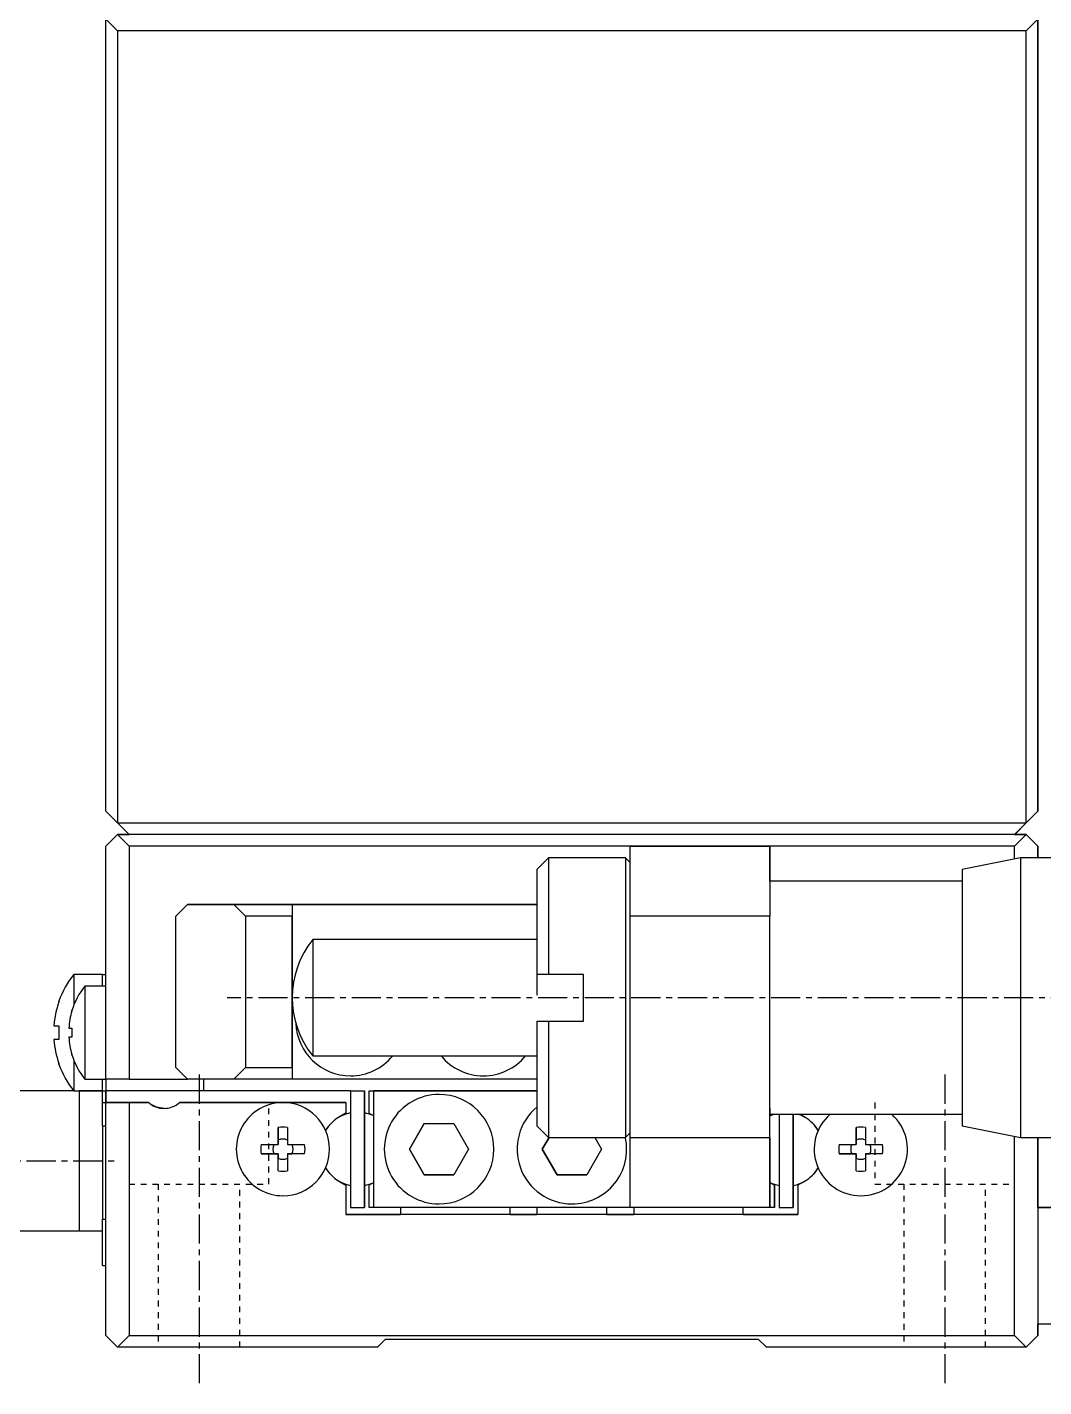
# Model space of a CAD drawing. Extents: x 93 to 329, y 82 to 330.
# Drawn here: x 134.4 to 178, y 82.5 to 140.8 of the extents above; entities that cross this region are included whole.
import ezdxf

# ---------------------------------------------------------------- set-up
doc = ezdxf.new("R2010")
doc.units = 0
doc.linetypes.add('CENTER', pattern=[2, 1.25, -0.25, 0.25, -0.25])
doc.linetypes.add('DOT', pattern=[0.5, 0.25, -0.25])
doc.layers.get('0').update_dxf_attribs({"linetype": 'CONTINUOUS'})
doc.layers.add('CENTER', color=1, linetype='CENTER')

msp = doc.modelspace()

# ---------------------------------------------------------------- linework, layer by layer
at = {"color": 7, "linetype": 'CONTINUOUS'}
for p, q in [((177.744, 111.156), (177.744, 147.356)), ((137.744, 107.156), (137.744, 141.156)), ((137.744, 141.156), (138.244, 140.656)), ((138.244, 140.656), (138.244, 106.656)), ((177.244, 140.656), (138.244, 140.656)), ((177.244, 140.656), (177.744, 141.156)), ((177.244, 106.656), (177.244, 140.656)), ((177.744, 141.156), (177.744, 107.156)), ((177.744, 111.156), (177.745, 111.156)), ((177.745, 111.156), (177.744, 111.156)), ((177.745, 111.108), (177.745, 111.156)), ((177.745, 107.156), (177.745, 111.108)), ((138.244, 106.656), (137.744, 107.156)), ((177.744, 107.156), (177.244, 106.656)), ((177.245, 106.656), (177.745, 107.156)), ((177.744, 107.156), (177.745, 107.156)), ((138.244, 106.656), (177.244, 106.656)), ((138.744, 106.156), (138.244, 106.656)), ((177.244, 106.656), (176.744, 106.156)), ((176.745, 106.156), (177.245, 106.656)), ((137.745, 105.656), (138.245, 106.156)), ((137.745, 95.656), (137.745, 105.656)), ((138.744, 106.156), (138.245, 106.156)), ((138.245, 106.156), (138.245, 106.156)), ((138.245, 106.156), (138.744, 106.156)), ((138.245, 106.156), (138.744, 105.656)), ((176.744, 106.156), (138.744, 106.156)), ((160.244, 105.656), (138.744, 105.656)), ((138.744, 105.656), (138.744, 95.656)), ((166.244, 105.656), (160.244, 105.656)), ((160.244, 105.656), (166.244, 105.656)), ((160.244, 102.656), (160.244, 105.656)), ((160.244, 105.656), (160.244, 105.656)), ((176.744, 105.656), (166.244, 105.656)), ((166.244, 104.156), (166.244, 105.656)), ((166.244, 105.656), (166.244, 102.656)), ((166.244, 105.656), (166.244, 105.656)), ((176.744, 105.656), (177.245, 106.156)), ((176.744, 105.106), (176.744, 105.656)), ((177.245, 106.156), (176.745, 106.156)), ((176.744, 106.156), (177.245, 106.156)), ((177.745, 105.656), (177.245, 106.156)), ((177.245, 106.156), (177.245, 106.156)), ((177.245, 106.156), (177.745, 105.656)), ((177.745, 105.156), (177.745, 105.656)), ((177.745, 105.656), (177.745, 105.656)), ((177.745, 105.656), (177.745, 105.156)), ((156.744, 105.156), (156.244, 104.656)), ((160.044, 105.156), (156.744, 105.156)), ((160.244, 104.956), (160.044, 105.156)), ((176.994, 105.156), (174.494, 104.656)), ((186.744, 105.156), (176.994, 105.156)), ((174.494, 104.156), (166.244, 104.156)), ((141.244, 103.156), (140.744, 102.656)), ((156.244, 103.156), (141.244, 103.156)), ((141.244, 103.156), (143.244, 103.156)), ((141.244, 103.156), (141.244, 103.156)), ((143.244, 103.156), (145.744, 103.156)), ((143.744, 102.656), (143.244, 103.156)), ((145.744, 103.156), (156.244, 103.156)), ((145.744, 103.156), (145.744, 99.196)), ((145.744, 103.156), (145.744, 103.156)), ((145.744, 103.156), (145.744, 102.656)), ((140.744, 96.156), (140.744, 102.656)), ((143.744, 102.656), (143.744, 96.156)), ((145.744, 102.656), (143.744, 102.656)), ((145.744, 96.156), (145.744, 102.656)), ((166.244, 102.656), (160.244, 102.656)), ((160.244, 93.156), (160.244, 102.656)), ((166.244, 93.156), (166.244, 102.656)), ((156.244, 101.656), (146.622, 101.656)), ((146.622, 101.656), (146.622, 96.656)), ((137.595, 100.156), (136.372, 100.156)), ((136.372, 100.156), (136.372, 98.842)), ((137.595, 99.656), (137.595, 100.156)), ((137.595, 100.156), (137.595, 100.156)), ((137.595, 100.156), (137.745, 100.156)), ((137.595, 100.156), (137.745, 100.156)), ((137.595, 100.156), (137.595, 100.156)), ((156.244, 100.157), (156.244, 99.262)), ((156.744, 100.156), (156.244, 100.156)), ((158.244, 100.156), (156.744, 100.156)), ((158.244, 98.156), (158.244, 100.156)), ((137.745, 99.656), (136.847, 99.656)), ((136.847, 99.656), (136.847, 95.656)), ((135.73, 98.973), (135.73, 99.006)), ((135.73, 99.006), (135.73, 98.973)), ((145.744, 99.116), (145.744, 95.656)), ((136.289, 98.585), (136.289, 98.606)), ((136.289, 98.606), (136.289, 98.585)), ((156.244, 98.156), (156.744, 98.156)), ((156.744, 98.156), (158.244, 98.156)), ((135.518, 97.956), (135.73, 97.956)), ((135.73, 97.956), (135.73, 97.356)), ((136.157, 97.856), (136.289, 97.856)), ((136.289, 97.456), (136.157, 97.456)), ((136.289, 97.856), (136.289, 97.456)), ((135.73, 97.356), (135.518, 97.356)), ((135.73, 96.34), (135.73, 96.306)), ((135.73, 96.306), (135.73, 96.34)), ((136.289, 96.728), (136.289, 96.706)), ((136.289, 96.706), (136.289, 96.728)), ((136.372, 96.471), (136.372, 95.156)), ((146.622, 96.656), (156.244, 96.656)), ((140.744, 96.156), (141.244, 95.656)), ((143.244, 95.656), (143.744, 96.156)), ((143.744, 96.156), (145.744, 96.156)), ((145.744, 96.156), (145.744, 95.656)), ((136.372, 95.156), (129.095, 95.156)), ((136.372, 95.156), (137.595, 95.156)), ((137.595, 95.156), (136.595, 95.156)), ((136.595, 95.156), (136.595, 89.156)), ((136.595, 95.156), (136.595, 89.156)), ((136.847, 95.656), (137.745, 95.656)), ((137.595, 95.156), (137.595, 95.656)), ((137.595, 94.656), (137.595, 95.156)), ((138.744, 95.656), (137.745, 95.656)), ((137.745, 95.656), (137.745, 95.156)), ((141.945, 95.156), (137.745, 95.156)), ((137.745, 94.656), (137.745, 95.156)), ((137.745, 95.156), (137.745, 94.656)), ((138.744, 95.656), (141.244, 95.656)), ((143.244, 95.656), (141.244, 95.656)), ((141.945, 95.156), (141.945, 95.656)), ((148.245, 95.156), (141.945, 95.156)), ((145.744, 95.656), (143.244, 95.656)), ((156.244, 95.656), (145.744, 95.656)), ((145.744, 95.656), (145.744, 95.656)), ((148.245, 95.156), (148.245, 90.156)), ((148.245, 95.156), (148.845, 95.156)), ((148.845, 95.156), (148.845, 94.215)), ((148.845, 90.156), (148.845, 95.156)), ((149.044, 94.201), (149.044, 95.156)), ((149.044, 95.156), (149.244, 95.156)), ((149.244, 95.156), (156.244, 95.156)), ((156.244, 95.156), (149.244, 95.156)), ((149.244, 90.156), (149.244, 95.156)), ((149.244, 95.156), (149.244, 95.156)), ((137.595, 94.656), (137.745, 94.656)), ((137.595, 94.656), (137.745, 94.656)), ((137.595, 94.656), (137.745, 94.656)), ((137.595, 94.656), (137.745, 94.656)), ((137.595, 93.656), (137.595, 94.656)), ((137.745, 84.656), (137.745, 94.656)), ((137.745, 94.656), (137.745, 94.656)), ((137.745, 94.656), (137.745, 94.656)), ((138.745, 94.656), (137.745, 94.656)), ((137.745, 94.656), (137.745, 94.656)), ((137.745, 94.656), (138.744, 94.656)), ((138.744, 94.656), (138.744, 84.656)), ((139.583, 94.656), (138.744, 94.656)), ((139.584, 94.656), (138.745, 94.656)), ((139.583, 94.656), (138.745, 94.656)), ((139.583, 94.656), (138.745, 94.656)), ((139.584, 94.656), (138.745, 94.656)), ((138.745, 94.656), (139.584, 94.656)), ((139.612, 94.631), (139.583, 94.656)), ((139.642, 94.608), (139.612, 94.631)), ((139.673, 94.585), (139.642, 94.608)), ((139.705, 94.564), (139.673, 94.585)), ((139.741, 94.542), (139.705, 94.564)), ((139.798, 94.512), (139.741, 94.542)), ((144.745, 94.656), (140.906, 94.656)), ((144.745, 94.656), (140.906, 94.656)), ((145.344, 94.656), (140.906, 94.656)), ((140.907, 94.656), (140.906, 94.656)), ((144.745, 94.656), (140.907, 94.656)), ((140.907, 94.656), (145.344, 94.656)), ((144.745, 94.656), (140.907, 94.656)), ((148.044, 94.656), (145.344, 94.656)), ((145.345, 94.656), (148.045, 94.656)), ((148.045, 94.656), (148.044, 94.656)), ((148.044, 94.656), (148.044, 94.201)), ((148.045, 94.656), (148.045, 94.201)), ((139.856, 94.485), (139.798, 94.512)), ((139.885, 94.473), (139.856, 94.485)), ((139.915, 94.462), (139.885, 94.473)), ((139.946, 94.452), (139.915, 94.462)), ((139.977, 94.443), (139.946, 94.452)), ((140.019, 94.432), (139.977, 94.443)), ((140.056, 94.424), (140.019, 94.432)), ((140.113, 94.415), (140.056, 94.424)), ((140.142, 94.412), (140.113, 94.415)), ((140.171, 94.409), (140.142, 94.412)), ((140.2, 94.407), (140.171, 94.409)), ((140.229, 94.406), (140.2, 94.407)), ((140.244, 94.406), (140.229, 94.406)), ((148.044, 94.201), (147.751, 94.031)), ((148.045, 94.201), (147.778, 94.047)), ((148.045, 94.201), (148.044, 94.201)), ((148.845, 94.306), (148.845, 94.215)), ((148.845, 94.306), (148.845, 94.215)), ((148.845, 94.306), (148.845, 94.215)), ((148.845, 94.306), (148.845, 94.215)), ((148.845, 94.306), (148.845, 94.215)), ((148.845, 94.306), (148.845, 94.215)), ((148.845, 94.306), (148.845, 94.215)), ((148.845, 94.306), (148.845, 91.006)), ((148.845, 94.215), (148.845, 94.306)), ((148.845, 94.215), (148.845, 94.306)), ((148.845, 94.215), (148.845, 94.306)), ((148.845, 94.215), (148.845, 94.306)), ((148.845, 94.215), (148.845, 94.306)), ((148.845, 94.215), (148.845, 94.306)), ((148.845, 94.215), (148.845, 94.306)), ((148.845, 94.215), (148.845, 94.306)), ((149.044, 94.201), (149.244, 94.085)), ((166.244, 94.408), (166.244, 94.156)), ((166.244, 94.156), (174.494, 94.156)), ((166.244, 90.156), (166.244, 94.156)), ((166.368, 94.156), (166.244, 94.085)), ((166.244, 94.085), (166.368, 94.156)), ((166.245, 94.085), (166.245, 94.081)), ((166.245, 94.081), (166.245, 94.085)), ((166.645, 94.156), (166.645, 90.156)), ((167.245, 94.156), (167.245, 91.006)), ((167.245, 90.156), (167.245, 94.156)), ((167.521, 94.156), (167.738, 94.031)), ((137.595, 93.656), (137.595, 89.656)), ((145.144, 93.585), (145.144, 93.043)), ((145.144, 92.856), (145.144, 93.585)), ((145.544, 93.585), (145.544, 92.856)), ((151.409, 93.756), (150.774, 92.656)), ((150.774, 92.656), (151.409, 93.756)), ((151.409, 93.756), (152.679, 93.756)), ((152.679, 93.756), (153.314, 92.656)), ((156.244, 93.656), (156.744, 93.156)), ((169.944, 93.585), (169.944, 93.043)), ((169.944, 92.856), (169.944, 93.585)), ((170.344, 93.585), (170.344, 92.856)), ((174.494, 93.656), (176.994, 93.156)), ((144.416, 92.856), (145.144, 92.856)), ((145.144, 93.043), (145.144, 92.856)), ((145.544, 92.856), (146.273, 92.856)), ((156.763, 93.156), (156.474, 92.656)), ((156.474, 92.656), (156.763, 93.156)), ((156.744, 93.156), (160.044, 93.156)), ((158.726, 93.156), (159.014, 92.656)), ((160.044, 93.156), (160.244, 93.356)), ((160.244, 93.156), (166.244, 93.156)), ((160.244, 90.156), (160.244, 93.156)), ((166.244, 93.156), (166.244, 90.156)), ((169.216, 92.856), (169.944, 92.856)), ((169.944, 93.043), (169.944, 92.856)), ((170.344, 92.856), (171.073, 92.856)), ((176.744, 84.656), (176.744, 93.206)), ((176.994, 93.156), (186.744, 93.156)), ((177.745, 93.156), (177.745, 84.656)), ((177.745, 90.906), (177.745, 93.156)), ((177.745, 93.156), (177.745, 92.156)), ((177.745, 90.156), (177.745, 93.156)), ((144.416, 92.456), (144.958, 92.456)), ((145.144, 92.456), (144.416, 92.456)), ((144.958, 92.456), (145.144, 92.456)), ((145.144, 92.456), (145.144, 92.27)), ((145.144, 91.728), (145.144, 92.456)), ((145.144, 91.728), (145.144, 92.27)), ((145.544, 92.456), (145.731, 92.456)), ((146.273, 92.456), (145.544, 92.456)), ((145.544, 92.456), (145.544, 91.728)), ((146.273, 92.456), (145.731, 92.456)), ((150.774, 92.656), (151.409, 91.556)), ((151.409, 91.556), (150.774, 92.656)), ((153.314, 92.656), (152.679, 91.556)), ((156.474, 92.656), (157.109, 91.556)), ((157.109, 91.556), (156.474, 92.656)), ((159.014, 92.656), (158.379, 91.556)), ((169.216, 92.456), (169.758, 92.456)), ((169.944, 92.456), (169.216, 92.456)), ((169.758, 92.456), (169.944, 92.456)), ((169.944, 92.456), (169.944, 92.27)), ((169.944, 91.728), (169.944, 92.456)), ((169.944, 91.728), (169.944, 92.27)), ((170.344, 92.456), (170.531, 92.456)), ((171.073, 92.456), (170.344, 92.456)), ((170.344, 92.456), (170.344, 91.728)), ((171.073, 92.456), (170.531, 92.456)), ((177.745, 92.156), (177.745, 90.906)), ((147.751, 91.281), (148.044, 91.112)), ((147.778, 91.266), (148.045, 91.112)), ((148.044, 91.112), (148.044, 89.856)), ((148.044, 91.112), (148.045, 91.112)), ((148.045, 91.112), (148.045, 89.856)), ((148.845, 91.097), (148.845, 91.006)), ((148.845, 91.006), (148.845, 91.097)), ((148.845, 91.097), (148.845, 91.006)), ((148.845, 91.006), (148.845, 91.097)), ((148.845, 91.097), (148.845, 91.006)), ((148.845, 91.006), (148.845, 91.097)), ((148.845, 91.097), (148.845, 91.006)), ((148.845, 91.006), (148.845, 91.097)), ((148.845, 91.097), (148.845, 91.006)), ((148.845, 91.006), (148.845, 91.097)), ((148.845, 91.097), (148.845, 91.006)), ((148.845, 91.006), (148.845, 91.097)), ((148.845, 91.097), (148.845, 91.006)), ((148.845, 91.006), (148.845, 91.097)), ((148.845, 91.006), (148.845, 91.097)), ((148.845, 91.097), (148.845, 90.156)), ((149.244, 91.227), (149.044, 91.112)), ((149.044, 90.156), (149.044, 91.112)), ((151.409, 91.556), (152.679, 91.556)), ((152.679, 91.556), (151.409, 91.556)), ((157.109, 91.556), (158.379, 91.556)), ((158.379, 91.556), (157.109, 91.556)), ((166.244, 91.228), (166.445, 91.112)), ((166.444, 91.112), (166.244, 91.227)), ((166.445, 91.112), (166.444, 91.112)), ((166.444, 91.112), (166.444, 90.156)), ((166.445, 90.156), (166.445, 91.112)), ((167.245, 91.097), (167.245, 91.006)), ((167.245, 91.006), (167.245, 91.097)), ((167.245, 91.097), (167.245, 91.006)), ((167.245, 91.006), (167.245, 91.097)), ((167.245, 91.097), (167.245, 91.006)), ((167.245, 91.006), (167.245, 91.097)), ((167.245, 91.097), (167.245, 91.006)), ((167.245, 91.006), (167.245, 91.097)), ((167.245, 91.097), (167.245, 91.006)), ((167.245, 91.006), (167.245, 91.097)), ((167.245, 91.097), (167.245, 91.006)), ((167.245, 91.006), (167.245, 91.097)), ((167.245, 91.097), (167.245, 91.006)), ((167.245, 91.006), (167.245, 91.097)), ((167.245, 91.006), (167.245, 91.097)), ((167.245, 91.097), (167.245, 90.156)), ((167.738, 91.281), (167.444, 91.112)), ((167.444, 91.112), (167.444, 89.856)), ((148.245, 90.156), (148.845, 90.156)), ((148.845, 90.156), (148.845, 90.156)), ((149.244, 90.156), (149.044, 90.156)), ((160.244, 90.156), (149.244, 90.156)), ((150.395, 90.156), (150.395, 89.856)), ((155.095, 89.856), (155.095, 90.156)), ((156.245, 90.156), (156.245, 89.856)), ((159.245, 89.856), (159.245, 90.156)), ((166.244, 90.156), (160.244, 90.156)), ((160.395, 90.156), (160.395, 89.856)), ((165.095, 89.856), (165.095, 90.156)), ((166.244, 90.156), (166.244, 90.156)), ((166.444, 90.156), (166.244, 90.156)), ((166.444, 90.156), (166.445, 90.156)), ((166.645, 90.156), (167.245, 90.156)), ((167.245, 90.156), (167.245, 90.156)), ((177.745, 90.156), (177.745, 85.156)), ((177.745, 90.156), (186.245, 90.156)), ((184.745, 90.156), (177.745, 90.156)), ((177.745, 90.156), (177.745, 90.156)), ((137.595, 87.656), (137.595, 89.656)), ((167.444, 89.856), (148.044, 89.856)), ((148.044, 89.856), (148.045, 89.856)), ((148.045, 89.856), (150.245, 89.856)), ((155.245, 89.856), (150.245, 89.856)), ((150.245, 89.856), (150.245, 89.856)), ((150.395, 89.856), (150.245, 89.856)), ((150.245, 89.856), (150.395, 89.856)), ((155.245, 89.856), (155.095, 89.856)), ((155.095, 89.856), (155.245, 89.856)), ((155.245, 89.856), (156.245, 89.856)), ((155.245, 89.856), (155.245, 89.856)), ((159.495, 89.856), (155.995, 89.856)), ((159.495, 89.856), (155.995, 89.856)), ((159.245, 89.856), (160.245, 89.856)), ((165.245, 89.856), (160.245, 89.856)), ((160.245, 89.856), (160.395, 89.856)), ((160.245, 89.856), (160.245, 89.856)), ((160.395, 89.856), (160.245, 89.856)), ((165.095, 89.856), (165.245, 89.856)), ((165.245, 89.856), (165.095, 89.856)), ((165.245, 89.856), (167.444, 89.856)), ((165.245, 89.856), (165.245, 89.856)), ((129.095, 89.156), (136.595, 89.156)), ((136.595, 89.156), (137.595, 89.156)), ((137.595, 87.656), (137.745, 87.656)), ((138.245, 84.156), (137.745, 84.656)), ((138.744, 84.656), (138.245, 84.156)), ((138.744, 84.656), (176.744, 84.656)), ((177.245, 84.156), (176.744, 84.656)), ((177.245, 84.156), (177.745, 84.656)), ((177.745, 84.656), (177.245, 84.156)), ((177.745, 85.156), (184.745, 85.156)), ((177.745, 84.656), (177.745, 85.156)), ((177.745, 84.656), (177.745, 84.656)), ((149.395, 84.156), (138.245, 84.156)), ((149.745, 84.506), (149.395, 84.156)), ((149.395, 84.156), (149.744, 84.506)), ((149.395, 84.156), (149.395, 84.156)), ((149.744, 84.506), (165.744, 84.506)), ((165.744, 84.506), (166.095, 84.156)), ((177.245, 84.156), (166.095, 84.156)), ((177.245, 84.156), (177.245, 84.156))]:
    msp.add_line(p, q, dxfattribs=at)
at = {"color": 9, "linetype": 'CONTINUOUS'}
for p, q in [((137.595, 95.156), (137.745, 95.156)), ((147.751, 94.031), (147.751, 94.031)), ((137.595, 93.656), (137.745, 93.656)), ((147.422, 93.779), (147.422, 93.779)), ((147.422, 91.534), (147.422, 91.534)), ((147.751, 91.281), (147.751, 91.281)), ((137.595, 89.656), (137.745, 89.656))]:
    msp.add_line(p, q, dxfattribs=at)
at = {"color": 3, "linetype": 'DOT'}
for p, q in [((144.745, 91.156), (144.745, 94.656)), ((170.745, 94.656), (170.745, 91.156)), ((138.745, 91.156), (144.745, 91.156)), ((139.995, 91.156), (139.995, 84.156)), ((143.495, 84.156), (143.495, 91.156)), ((170.745, 91.156), (176.744, 91.156)), ((171.995, 91.156), (171.995, 84.156)), ((175.495, 84.156), (175.495, 91.156))]:
    msp.add_line(p, q, dxfattribs=at)
at = {"color": 7, "linetype": 'CONTINUOUS'}
for points in [[(156.744, 105.156, 0), (156.744, 105.156, 0), (156.744, 105.155, 0), (156.744, 105.153, 0), (156.744, 105.151, 0), (156.744, 105.147, 0), (156.744, 105.143, 0), (156.744, 105.139, 0), (156.744, 105.133, 0), (156.744, 105.127, 0), (156.744, 105.12, 0), (156.744, 105.113, 0), (156.744, 105.104, 0), (156.744, 105.095, 0), (156.744, 105.086, 0), (156.744, 105.075, 0), (156.744, 105.064, 0), (156.744, 105.052, 0), (156.744, 105.04, 0), (156.744, 105.027, 0), (156.744, 105.013, 0), (156.744, 104.998, 0), (156.744, 104.983, 0), (156.744, 104.967, 0), (156.744, 104.95, 0), (156.744, 104.932, 0), (156.744, 104.914, 0), (156.744, 104.895, 0), (156.744, 104.876, 0), (156.744, 104.856, 0), (156.744, 104.835, 0), (156.744, 104.813, 0), (156.744, 104.791, 0), (156.744, 104.768, 0), (156.744, 104.744, 0), (156.744, 104.72, 0), (156.744, 104.695, 0), (156.744, 104.669, 0), (156.744, 104.643, 0), (156.744, 104.616, 0), (156.744, 104.589, 0), (156.744, 104.56, 0), (156.744, 104.531, 0), (156.744, 104.502, 0), (156.744, 104.472, 0), (156.744, 104.441, 0), (156.744, 104.409, 0), (156.744, 104.377, 0), (156.744, 104.344, 0), (156.744, 104.311, 0), (156.744, 104.277, 0), (156.744, 104.243, 0), (156.744, 104.207, 0), (156.744, 104.172, 0), (156.744, 104.135, 0), (156.744, 104.098, 0), (156.744, 104.061, 0), (156.744, 104.022, 0), (156.744, 103.984, 0), (156.744, 103.944, 0), (156.744, 103.904, 0), (156.744, 103.864, 0), (156.744, 103.823, 0), (156.744, 103.781, 0), (156.744, 103.739, 0), (156.744, 103.696, 0), (156.744, 103.653, 0), (156.744, 103.609, 0), (156.744, 103.565, 0), (156.744, 103.52, 0), (156.744, 103.474, 0), (156.744, 103.428, 0), (156.744, 103.382, 0), (156.744, 103.335, 0), (156.744, 103.288, 0), (156.744, 103.24, 0), (156.744, 103.191, 0), (156.744, 103.142, 0), (156.744, 103.093, 0), (156.744, 103.043, 0), (156.744, 102.993, 0), (156.744, 102.942, 0), (156.744, 102.891, 0), (156.744, 102.839, 0), (156.744, 102.787, 0), (156.744, 102.734, 0), (156.744, 102.681, 0), (156.744, 102.628, 0), (156.744, 102.574, 0), (156.744, 102.519, 0), (156.744, 102.465, 0), (156.744, 102.41, 0), (156.744, 102.354, 0), (156.744, 102.298, 0), (156.744, 102.242, 0), (156.744, 102.186, 0), (156.744, 102.129, 0), (156.744, 102.071, 0), (156.744, 102.014, 0), (156.744, 101.956, 0), (156.744, 101.897, 0), (156.744, 101.839, 0), (156.744, 101.78, 0), (156.744, 101.72, 0), (156.744, 101.661, 0), (156.744, 101.601, 0), (156.744, 101.541, 0), (156.744, 101.48, 0), (156.744, 101.419, 0), (156.744, 101.358, 0), (156.744, 101.297, 0), (156.744, 101.235, 0), (156.744, 101.173, 0), (156.744, 101.111, 0), (156.744, 101.049, 0), (156.744, 100.986, 0), (156.744, 100.924, 0), (156.744, 100.861, 0), (156.744, 100.798, 0), (156.744, 100.734, 0), (156.744, 100.671, 0), (156.744, 100.607, 0), (156.744, 100.543, 0), (156.744, 100.479, 0), (156.744, 100.415, 0), (156.744, 100.35, 0), (156.744, 100.286, 0), (156.744, 100.221, 0), (156.744, 100.156, 0)], [(160.044, 105.156, 0), (160.044, 105.154, 0), (160.044, 105.149, 0), (160.044, 105.14, 0), (160.044, 105.127, 0), (160.044, 105.111, 0), (160.044, 105.091, 0), (160.044, 105.068, 0), (160.044, 105.041, 0), (160.044, 105.011, 0), (160.044, 104.977, 0), (160.044, 104.939, 0), (160.044, 104.898, 0), (160.044, 104.853, 0), (160.044, 104.806, 0), (160.044, 104.754, 0), (160.044, 104.7, 0), (160.044, 104.642, 0), (160.044, 104.58, 0), (160.044, 104.516, 0), (160.044, 104.448, 0), (160.044, 104.377, 0), (160.044, 104.303, 0), (160.044, 104.225, 0), (160.044, 104.145, 0), (160.044, 104.062, 0), (160.044, 103.976, 0), (160.044, 103.886, 0), (160.044, 103.794, 0), (160.044, 103.7, 0), (160.044, 103.602, 0), (160.044, 103.502, 0), (160.044, 103.399, 0), (160.044, 103.294, 0), (160.044, 103.186, 0), (160.044, 103.075, 0), (160.044, 102.963, 0), (160.044, 102.848, 0), (160.044, 102.731, 0), (160.044, 102.611, 0), (160.044, 102.49, 0), (160.044, 102.366, 0), (160.044, 102.241, 0), (160.044, 102.114, 0), (160.044, 101.985, 0), (160.044, 101.854, 0), (160.044, 101.722, 0), (160.044, 101.588, 0), (160.044, 101.452, 0), (160.044, 101.316, 0), (160.044, 101.178, 0), (160.044, 101.038, 0), (160.044, 100.898, 0), (160.044, 100.757, 0), (160.044, 100.614, 0), (160.044, 100.471, 0), (160.044, 100.327, 0), (160.044, 100.182, 0), (160.044, 100.037, 0), (160.044, 99.891, 0), (160.044, 99.744, 0), (160.044, 99.598, 0), (160.044, 99.451, 0), (160.044, 99.303, 0), (160.044, 99.156, 0), (160.044, 99.009, 0), (160.044, 98.862, 0), (160.044, 98.715, 0), (160.044, 98.568, 0), (160.044, 98.422, 0), (160.044, 98.276, 0), (160.044, 98.13, 0), (160.044, 97.986, 0), (160.044, 97.842, 0), (160.044, 97.698, 0), (160.044, 97.556, 0), (160.044, 97.415, 0), (160.044, 97.274, 0), (160.044, 97.135, 0), (160.044, 96.997, 0), (160.044, 96.86, 0), (160.044, 96.725, 0), (160.044, 96.591, 0), (160.044, 96.459, 0), (160.044, 96.328, 0), (160.044, 96.199, 0), (160.044, 96.072, 0), (160.044, 95.946, 0), (160.044, 95.823, 0), (160.044, 95.701, 0), (160.044, 95.582, 0), (160.044, 95.465, 0), (160.044, 95.35, 0), (160.044, 95.237, 0), (160.044, 95.127, 0), (160.044, 95.019, 0), (160.044, 94.914, 0), (160.044, 94.811, 0), (160.044, 94.71, 0), (160.044, 94.613, 0), (160.044, 94.518, 0), (160.044, 94.426, 0), (160.044, 94.337, 0), (160.044, 94.251, 0), (160.044, 94.167, 0), (160.044, 94.087, 0), (160.044, 94.01, 0), (160.044, 93.936, 0), (160.044, 93.865, 0), (160.044, 93.797, 0), (160.044, 93.732, 0), (160.044, 93.671, 0), (160.044, 93.613, 0), (160.044, 93.558, 0), (160.044, 93.507, 0), (160.044, 93.459, 0), (160.044, 93.415, 0), (160.044, 93.374, 0), (160.044, 93.336, 0), (160.044, 93.302, 0), (160.044, 93.272, 0), (160.044, 93.245, 0), (160.044, 93.221, 0), (160.044, 93.201, 0), (160.044, 93.185, 0), (160.044, 93.172, 0), (160.044, 93.163, 0), (160.044, 93.158, 0), (160.044, 93.156, 0)], [(176.994, 105.156, 0), (176.994, 105.154, 0), (176.994, 105.149, 0), (176.994, 105.14, 0), (176.994, 105.127, 0), (176.994, 105.111, 0), (176.994, 105.091, 0), (176.994, 105.068, 0), (176.994, 105.041, 0), (176.994, 105.011, 0), (176.994, 104.976, 0), (176.994, 104.939, 0), (176.994, 104.898, 0), (176.994, 104.853, 0), (176.994, 104.806, 0), (176.994, 104.754, 0), (176.994, 104.7, 0), (176.994, 104.642, 0), (176.994, 104.58, 0), (176.994, 104.516, 0), (176.994, 104.448, 0), (176.994, 104.377, 0), (176.994, 104.303, 0), (176.994, 104.225, 0), (176.994, 104.145, 0), (176.994, 104.062, 0), (176.994, 103.976, 0), (176.994, 103.886, 0), (176.994, 103.794, 0), (176.994, 103.7, 0), (176.994, 103.602, 0), (176.994, 103.502, 0), (176.994, 103.399, 0), (176.994, 103.294, 0), (176.994, 103.186, 0), (176.994, 103.075, 0), (176.994, 102.963, 0), (176.994, 102.848, 0), (176.994, 102.73, 0), (176.994, 102.611, 0), (176.994, 102.49, 0), (176.994, 102.366, 0), (176.994, 102.241, 0), (176.994, 102.114, 0), (176.994, 101.985, 0), (176.994, 101.854, 0), (176.994, 101.722, 0), (176.994, 101.588, 0), (176.994, 101.452, 0), (176.994, 101.316, 0), (176.994, 101.178, 0), (176.994, 101.038, 0), (176.994, 100.898, 0), (176.994, 100.757, 0), (176.994, 100.614, 0), (176.994, 100.471, 0), (176.994, 100.327, 0), (176.994, 100.182, 0), (176.994, 100.037, 0), (176.994, 99.891, 0), (176.994, 99.744, 0), (176.994, 99.598, 0), (176.994, 99.451, 0), (176.994, 99.303, 0), (176.994, 99.156, 0), (176.994, 99.009, 0), (176.994, 98.862, 0), (176.994, 98.715, 0), (176.994, 98.568, 0), (176.994, 98.422, 0), (176.994, 98.276, 0), (176.994, 98.13, 0), (176.994, 97.986, 0), (176.994, 97.842, 0), (176.994, 97.698, 0), (176.994, 97.556, 0), (176.994, 97.415, 0), (176.994, 97.274, 0), (176.994, 97.135, 0), (176.994, 96.997, 0), (176.994, 96.86, 0), (176.994, 96.725, 0), (176.994, 96.591, 0), (176.994, 96.459, 0), (176.994, 96.328, 0), (176.994, 96.199, 0), (176.994, 96.072, 0), (176.994, 95.946, 0), (176.994, 95.823, 0), (176.994, 95.701, 0), (176.994, 95.582, 0), (176.994, 95.465, 0), (176.994, 95.35, 0), (176.994, 95.237, 0), (176.994, 95.127, 0), (176.994, 95.019, 0), (176.994, 94.914, 0), (176.994, 94.811, 0), (176.994, 94.711, 0), (176.994, 94.613, 0), (176.994, 94.518, 0), (176.994, 94.426, 0), (176.994, 94.337, 0), (176.994, 94.251, 0), (176.994, 94.168, 0), (176.994, 94.087, 0), (176.994, 94.01, 0), (176.994, 93.936, 0), (176.994, 93.865, 0), (176.994, 93.797, 0), (176.994, 93.732, 0), (176.994, 93.671, 0), (176.994, 93.613, 0), (176.994, 93.558, 0), (176.994, 93.507, 0), (176.994, 93.459, 0), (176.994, 93.415, 0), (176.994, 93.374, 0), (176.994, 93.336, 0), (176.994, 93.302, 0), (176.994, 93.272, 0), (176.994, 93.245, 0), (176.994, 93.221, 0), (176.994, 93.201, 0), (176.994, 93.185, 0), (176.994, 93.173, 0), (176.994, 93.163, 0), (176.994, 93.158, 0), (176.994, 93.156, 0)], [(156.244, 104.656, 0), (156.244, 104.656, 0), (156.244, 104.655, 0), (156.244, 104.653, 0), (156.244, 104.651, 0), (156.244, 104.648, 0), (156.244, 104.645, 0), (156.244, 104.64, 0), (156.244, 104.636, 0), (156.244, 104.63, 0), (156.244, 104.624, 0), (156.244, 104.617, 0), (156.244, 104.61, 0), (156.244, 104.602, 0), (156.244, 104.593, 0), (156.244, 104.584, 0), (156.244, 104.574, 0), (156.244, 104.563, 0), (156.244, 104.552, 0), (156.244, 104.54, 0), (156.244, 104.527, 0), (156.244, 104.514, 0), (156.244, 104.501, 0), (156.244, 104.486, 0), (156.244, 104.471, 0), (156.244, 104.455, 0), (156.244, 104.439, 0), (156.244, 104.422, 0), (156.244, 104.405, 0), (156.244, 104.387, 0), (156.244, 104.368, 0), (156.244, 104.348, 0), (156.244, 104.328, 0), (156.244, 104.308, 0), (156.244, 104.287, 0), (156.244, 104.265, 0), (156.244, 104.243, 0), (156.244, 104.22, 0), (156.244, 104.196, 0), (156.244, 104.172, 0), (156.244, 104.147, 0), (156.244, 104.122, 0), (156.244, 104.096, 0), (156.244, 104.069, 0), (156.244, 104.042, 0), (156.244, 104.014, 0), (156.244, 103.986, 0), (156.244, 103.957, 0), (156.244, 103.928, 0), (156.244, 103.898, 0), (156.244, 103.868, 0), (156.244, 103.836, 0), (156.244, 103.805, 0), (156.244, 103.773, 0), (156.244, 103.74, 0), (156.244, 103.707, 0), (156.244, 103.673, 0), (156.244, 103.639, 0), (156.244, 103.604, 0), (156.244, 103.569, 0), (156.244, 103.533, 0), (156.244, 103.496, 0), (156.244, 103.459, 0), (156.244, 103.422, 0), (156.244, 103.384, 0), (156.244, 103.346, 0), (156.244, 103.307, 0), (156.244, 103.267, 0), (156.244, 103.228, 0), (156.244, 103.187, 0), (156.244, 103.146, 0), (156.244, 103.105, 0), (156.244, 103.063, 0), (156.244, 103.021, 0), (156.244, 102.979, 0), (156.244, 102.936, 0), (156.244, 102.892, 0), (156.244, 102.848, 0), (156.244, 102.804, 0), (156.244, 102.759, 0), (156.244, 102.713, 0), (156.244, 102.668, 0), (156.244, 102.622, 0), (156.244, 102.575, 0), (156.244, 102.528, 0), (156.244, 102.481, 0), (156.244, 102.433, 0), (156.244, 102.385, 0), (156.244, 102.337, 0), (156.244, 102.288, 0), (156.244, 102.239, 0), (156.244, 102.189, 0), (156.244, 102.139, 0), (156.244, 102.089, 0), (156.244, 102.038, 0), (156.244, 101.987, 0), (156.244, 101.936, 0), (156.244, 101.884, 0), (156.244, 101.832, 0), (156.244, 101.78, 0), (156.244, 101.727, 0), (156.244, 101.675, 0), (156.244, 101.621, 0), (156.244, 101.568, 0), (156.244, 101.514, 0), (156.244, 101.46, 0), (156.244, 101.406, 0), (156.244, 101.351, 0), (156.244, 101.297, 0), (156.244, 101.242, 0), (156.244, 101.186, 0), (156.244, 101.131, 0), (156.244, 101.075, 0), (156.244, 101.019, 0), (156.244, 100.963, 0), (156.244, 100.906, 0), (156.244, 100.85, 0), (156.244, 100.793, 0), (156.244, 100.736, 0), (156.244, 100.678, 0), (156.244, 100.621, 0), (156.244, 100.564, 0), (156.244, 100.506, 0), (156.244, 100.448, 0), (156.244, 100.39, 0), (156.244, 100.332, 0), (156.244, 100.273, 0), (156.244, 100.215, 0), (156.244, 100.156, 0)], [(174.494, 104.656, 0), (174.494, 104.655, 0), (174.494, 104.65, 0), (174.494, 104.641, 0), (174.494, 104.63, 0), (174.494, 104.615, 0), (174.494, 104.597, 0), (174.494, 104.575, 0), (174.494, 104.551, 0), (174.494, 104.523, 0), (174.494, 104.491, 0), (174.494, 104.457, 0), (174.494, 104.419, 0), (174.494, 104.379, 0), (174.494, 104.335, 0), (174.494, 104.288, 0), (174.494, 104.238, 0), (174.494, 104.184, 0), (174.494, 104.128, 0), (174.494, 104.069, 0), (174.494, 104.007, 0), (174.494, 103.942, 0), (174.494, 103.874, 0), (174.494, 103.803, 0), (174.494, 103.729, 0), (174.494, 103.653, 0), (174.494, 103.574, 0), (174.494, 103.492, 0), (174.494, 103.408, 0), (174.494, 103.321, 0), (174.494, 103.232, 0), (174.494, 103.14, 0), (174.494, 103.045, 0), (174.494, 102.949, 0), (174.494, 102.85, 0), (174.494, 102.749, 0), (174.494, 102.645, 0), (174.494, 102.54, 0), (174.494, 102.433, 0), (174.494, 102.323, 0), (174.494, 102.212, 0), (174.494, 102.099, 0), (174.494, 101.984, 0), (174.494, 101.867, 0), (174.494, 101.749, 0), (174.494, 101.629, 0), (174.494, 101.508, 0), (174.494, 101.385, 0), (174.494, 101.261, 0), (174.494, 101.136, 0), (174.494, 101.009, 0), (174.494, 100.882, 0), (174.494, 100.753, 0), (174.494, 100.623, 0), (174.494, 100.493, 0), (174.494, 100.361, 0), (174.494, 100.229, 0), (174.494, 100.097, 0), (174.494, 99.963, 0), (174.494, 99.83, 0), (174.494, 99.695, 0), (174.494, 99.561, 0), (174.494, 99.426, 0), (174.494, 99.291, 0), (174.494, 99.156, 0), (174.494, 99.021, 0), (174.494, 98.886, 0), (174.494, 98.752, 0), (174.494, 98.617, 0), (174.494, 98.483, 0), (174.494, 98.349, 0), (174.494, 98.216, 0), (174.494, 98.083, 0), (174.494, 97.951, 0), (174.494, 97.82, 0), (174.494, 97.689, 0), (174.494, 97.56, 0), (174.494, 97.431, 0), (174.494, 97.303, 0), (174.494, 97.177, 0), (174.494, 97.052, 0), (174.494, 96.927, 0), (174.494, 96.805, 0), (174.494, 96.683, 0), (174.494, 96.564, 0), (174.494, 96.445, 0), (174.494, 96.329, 0), (174.494, 96.214, 0), (174.494, 96.101, 0), (174.494, 95.989, 0), (174.494, 95.88, 0), (174.494, 95.772, 0), (174.494, 95.667, 0), (174.494, 95.564, 0), (174.494, 95.463, 0), (174.494, 95.364, 0), (174.494, 95.267, 0), (174.494, 95.173, 0), (174.494, 95.081, 0), (174.494, 94.992, 0), (174.494, 94.905, 0), (174.494, 94.82, 0), (174.494, 94.739, 0), (174.494, 94.66, 0), (174.494, 94.583, 0), (174.494, 94.51, 0), (174.494, 94.439, 0), (174.494, 94.371, 0), (174.494, 94.306, 0), (174.494, 94.244, 0), (174.494, 94.184, 0), (174.494, 94.128, 0), (174.494, 94.075, 0), (174.494, 94.025, 0), (174.494, 93.978, 0), (174.494, 93.934, 0), (174.494, 93.893, 0), (174.494, 93.856, 0), (174.494, 93.821, 0), (174.494, 93.79, 0), (174.494, 93.762, 0), (174.494, 93.737, 0), (174.494, 93.716, 0), (174.494, 93.698, 0), (174.494, 93.683, 0), (174.494, 93.671, 0), (174.494, 93.663, 0), (174.494, 93.658, 0), (174.494, 93.656, 0)], [(156.244, 98.156, 0), (156.244, 98.098, 0), (156.244, 98.039, 0), (156.244, 97.981, 0), (156.244, 97.923, 0), (156.244, 97.865, 0), (156.244, 97.807, 0), (156.244, 97.749, 0), (156.244, 97.692, 0), (156.244, 97.634, 0), (156.244, 97.577, 0), (156.244, 97.52, 0), (156.244, 97.463, 0), (156.244, 97.406, 0), (156.244, 97.35, 0), (156.244, 97.294, 0), (156.244, 97.238, 0), (156.244, 97.182, 0), (156.244, 97.126, 0), (156.244, 97.071, 0), (156.244, 97.016, 0), (156.244, 96.961, 0), (156.244, 96.907, 0), (156.244, 96.852, 0), (156.244, 96.798, 0), (156.244, 96.745, 0), (156.244, 96.691, 0), (156.244, 96.638, 0), (156.244, 96.585, 0), (156.244, 96.532, 0), (156.244, 96.48, 0), (156.244, 96.428, 0), (156.244, 96.377, 0), (156.244, 96.325, 0), (156.244, 96.274, 0), (156.244, 96.224, 0), (156.244, 96.174, 0), (156.244, 96.124, 0), (156.244, 96.074, 0), (156.244, 96.025, 0), (156.244, 95.976, 0), (156.244, 95.927, 0), (156.244, 95.879, 0), (156.244, 95.832, 0), (156.244, 95.784, 0), (156.244, 95.737, 0), (156.244, 95.691, 0), (156.244, 95.645, 0), (156.244, 95.599, 0), (156.244, 95.554, 0), (156.244, 95.509, 0), (156.244, 95.465, 0), (156.244, 95.421, 0), (156.244, 95.377, 0), (156.244, 95.334, 0), (156.244, 95.291, 0), (156.244, 95.249, 0), (156.244, 95.207, 0), (156.244, 95.166, 0), (156.244, 95.125, 0), (156.244, 95.085, 0), (156.244, 95.045, 0), (156.244, 95.006, 0), (156.244, 94.967, 0), (156.244, 94.928, 0), (156.244, 94.891, 0), (156.244, 94.853, 0), (156.244, 94.816, 0), (156.244, 94.78, 0), (156.244, 94.744, 0), (156.244, 94.709, 0), (156.244, 94.674, 0), (156.244, 94.64, 0), (156.244, 94.606, 0), (156.244, 94.573, 0), (156.244, 94.54, 0), (156.244, 94.508, 0), (156.244, 94.476, 0), (156.244, 94.445, 0), (156.244, 94.415, 0), (156.244, 94.385, 0), (156.244, 94.355, 0), (156.244, 94.326, 0), (156.244, 94.298, 0), (156.244, 94.27, 0), (156.244, 94.243, 0), (156.244, 94.217, 0), (156.244, 94.191, 0), (156.244, 94.166, 0), (156.244, 94.141, 0), (156.244, 94.117, 0), (156.244, 94.093, 0), (156.244, 94.07, 0), (156.244, 94.048, 0), (156.244, 94.026, 0), (156.244, 94.005, 0), (156.244, 93.984, 0), (156.244, 93.964, 0), (156.244, 93.945, 0), (156.244, 93.926, 0), (156.244, 93.908, 0), (156.244, 93.89, 0), (156.244, 93.874, 0), (156.244, 93.857, 0), (156.244, 93.841, 0), (156.244, 93.826, 0), (156.244, 93.812, 0), (156.244, 93.798, 0), (156.244, 93.785, 0), (156.244, 93.773, 0), (156.244, 93.761, 0), (156.244, 93.749, 0), (156.244, 93.739, 0), (156.244, 93.729, 0), (156.244, 93.72, 0), (156.244, 93.711, 0), (156.244, 93.703, 0), (156.244, 93.695, 0), (156.244, 93.689, 0), (156.244, 93.683, 0), (156.244, 93.677, 0), (156.244, 93.672, 0), (156.244, 93.668, 0), (156.244, 93.664, 0), (156.244, 93.662, 0), (156.244, 93.659, 0), (156.244, 93.658, 0), (156.244, 93.657, 0), (156.244, 93.656, 0)], [(156.744, 98.156, 0), (156.744, 98.091, 0), (156.744, 98.027, 0), (156.744, 97.962, 0), (156.744, 97.898, 0), (156.744, 97.834, 0), (156.744, 97.77, 0), (156.744, 97.706, 0), (156.744, 97.642, 0), (156.744, 97.578, 0), (156.744, 97.515, 0), (156.744, 97.452, 0), (156.744, 97.389, 0), (156.744, 97.326, 0), (156.744, 97.263, 0), (156.744, 97.201, 0), (156.744, 97.139, 0), (156.744, 97.077, 0), (156.744, 97.016, 0), (156.744, 96.954, 0), (156.744, 96.893, 0), (156.744, 96.833, 0), (156.744, 96.772, 0), (156.744, 96.712, 0), (156.744, 96.652, 0), (156.744, 96.592, 0), (156.744, 96.533, 0), (156.744, 96.474, 0), (156.744, 96.415, 0), (156.744, 96.357, 0), (156.744, 96.299, 0), (156.744, 96.241, 0), (156.744, 96.184, 0), (156.744, 96.127, 0), (156.744, 96.07, 0), (156.744, 96.014, 0), (156.744, 95.958, 0), (156.744, 95.903, 0), (156.744, 95.848, 0), (156.744, 95.793, 0), (156.744, 95.739, 0), (156.744, 95.685, 0), (156.744, 95.632, 0), (156.744, 95.579, 0), (156.744, 95.526, 0), (156.744, 95.474, 0), (156.744, 95.422, 0), (156.744, 95.371, 0), (156.744, 95.32, 0), (156.744, 95.27, 0), (156.744, 95.22, 0), (156.744, 95.17, 0), (156.744, 95.121, 0), (156.744, 95.073, 0), (156.744, 95.025, 0), (156.744, 94.978, 0), (156.744, 94.931, 0), (156.744, 94.884, 0), (156.744, 94.838, 0), (156.744, 94.793, 0), (156.744, 94.748, 0), (156.744, 94.704, 0), (156.744, 94.66, 0), (156.744, 94.617, 0), (156.744, 94.574, 0), (156.744, 94.531, 0), (156.744, 94.49, 0), (156.744, 94.449, 0), (156.744, 94.408, 0), (156.744, 94.368, 0), (156.744, 94.329, 0), (156.744, 94.29, 0), (156.744, 94.252, 0), (156.744, 94.215, 0), (156.744, 94.177, 0), (156.744, 94.141, 0), (156.744, 94.105, 0), (156.744, 94.07, 0), (156.744, 94.035, 0), (156.744, 94.001, 0), (156.744, 93.968, 0), (156.744, 93.935, 0), (156.744, 93.903, 0), (156.744, 93.872, 0), (156.744, 93.841, 0), (156.744, 93.811, 0), (156.744, 93.781, 0), (156.744, 93.752, 0), (156.744, 93.724, 0), (156.744, 93.697, 0), (156.744, 93.669, 0), (156.744, 93.643, 0), (156.744, 93.618, 0), (156.744, 93.593, 0), (156.744, 93.568, 0), (156.744, 93.545, 0), (156.744, 93.522, 0), (156.744, 93.499, 0), (156.744, 93.478, 0), (156.744, 93.457, 0), (156.744, 93.437, 0), (156.744, 93.417, 0), (156.744, 93.398, 0), (156.744, 93.38, 0), (156.744, 93.363, 0), (156.744, 93.346, 0), (156.744, 93.33, 0), (156.744, 93.315, 0), (156.744, 93.3, 0), (156.744, 93.286, 0), (156.744, 93.273, 0), (156.744, 93.26, 0), (156.744, 93.248, 0), (156.744, 93.237, 0), (156.744, 93.227, 0), (156.744, 93.217, 0), (156.744, 93.208, 0), (156.744, 93.2, 0), (156.744, 93.192, 0), (156.744, 93.186, 0), (156.744, 93.179, 0), (156.744, 93.174, 0), (156.744, 93.169, 0), (156.744, 93.165, 0), (156.744, 93.162, 0), (156.744, 93.159, 0), (156.744, 93.158, 0), (156.744, 93.157, 0), (156.744, 93.156, 0)]]:
    msp.add_polyline3d(points, dxfattribs=at)
for centre, radius, start, end in [((149.744, 99.156), 4, 141.31781, 218.68219), ((139.495, 97.656), 4, 141.31781, 160.27537), ((139.345, 97.656), 3.2, 141.31781, 162.72999), ((139.495, 97.656), 3.989, 160.7318, 175.68661), ((139.345, 97.656), 3.194, 163.09474, 176.40965), ((148.244, 98.156), 2.35, 182.24457, 270.0015), ((139.345, 97.656), 3.194, 183.59035, 196.90526), ((139.495, 97.656), 3.989, 184.31339, 199.2682), ((139.495, 97.656), 4, 199.72463, 218.68219), ((139.345, 97.656), 3.2, 197.27001, 218.68219), ((148.244, 98.156), 2.35, 270.0015, 320.3351), ((148.244, 98.156), 2.35, 270.0015, 320.3351), ((153.944, 98.156), 2.35, 219.6649, 270.0015), ((153.944, 98.156), 2.35, 270.0015, 320.3351), ((153.944, 98.156), 2.35, 270.0015, 320.3351), ((140.244, 95.406), 1, 228.59038, 270.00017), ((140.244, 95.406), 1, 270.00017, 311.40962), ((145.344, 92.656), 2, 90, 270.00017), ((145.344, 92.656), 2, 270.00017, 90), ((145.344, 92.656), 2, 270.00017, 90), ((152.044, 92.656), 2.35, 90.00004, 270.00191), ((152.044, 92.656), 2.35, 270.00191, 90.00004), ((152.044, 92.656), 2.35, 270.00191, 90.00004), ((148.545, 92.656), 1.587, 100.87413, 149.5411), ((148.544, 92.656), 1.587, 120, 135), ((148.545, 92.656), 1.587, 63.86673, 79.10729), ((148.545, 92.656), 1.587, 63.86382, 79.10463), ((148.545, 92.656), 1.587, 63.85802, 79.09932), ((148.545, 92.656), 1.587, 63.85221, 79.09402), ((148.545, 92.656), 1.587, 63.8464, 79.08871), ((157.744, 92.656), 2.35, 129.66938, 270.00191), ((166.945, 92.656), 1.587, 109.11179, 116.16942), ((166.945, 92.656), 1.587, 60.00207, 70.88821), ((166.945, 92.656), 1.587, 61.07953, 70.88821), ((166.945, 92.656), 1.587, 60.75367, 70.88821), ((166.944, 92.656), 1.587, 45, 60), ((170.144, 92.656), 2, 131.40964, 270.00017), ((170.144, 92.656), 2, 270.00017, 48.59035), ((145.344, 92.656), 0.95, 77.8468, 102.1532), ((148.659, 92.541), 1.75, 135, 148.11847), ((148.66, 92.541), 1.75, 138.05698, 148.11847), ((166.83, 92.541), 1.75, 31.85399, 45), ((166.945, 92.656), 1.587, 30.40753, 42.94229), ((166.945, 92.656), 1.587, 30.41342, 41.99084), ((166.945, 92.656), 1.587, 30.42521, 40.6484), ((170.144, 92.656), 0.95, 77.8468, 102.1532), ((145.344, 92.656), 0.95, 167.8468, 192.1532), ((145.344, 92.656), 0.435, 152.63352, 207.36648), ((145.344, 92.656), 0.435, 62.63352, 117.36648), ((145.344, 92.656), 0.435, 332.63352, 27.36648), ((145.344, 92.656), 0.95, 347.8468, 12.1532), ((157.744, 92.656), 2.35, 270.00191, 12.28447), ((157.744, 92.656), 2.35, 270.00191, 12.28447), ((170.144, 92.656), 0.95, 167.8468, 192.1532), ((170.144, 92.656), 0.435, 152.63352, 207.36648), ((170.144, 92.656), 0.435, 62.63352, 117.36648), ((170.144, 92.656), 0.435, 332.63352, 27.36648), ((170.144, 92.656), 0.95, 347.8468, 12.1532), ((145.344, 92.656), 0.435, 242.63352, 297.36648), ((170.144, 92.656), 0.435, 242.63352, 297.36648), ((145.344, 92.656), 0.95, 257.8468, 282.1532), ((148.659, 92.771), 1.75, 211.88153, 225), ((148.66, 92.771), 1.75, 211.88153, 221.94301), ((148.545, 92.656), 1.587, 210.4589, 259.12587), ((166.83, 92.771), 1.75, 315, 328.14601), ((166.945, 92.656), 1.587, 317.0577, 329.59247), ((166.945, 92.656), 1.587, 318.00915, 329.58658), ((166.945, 92.656), 1.587, 319.35159, 329.57479), ((170.144, 92.656), 0.95, 257.8468, 282.1532), ((148.544, 92.656), 1.587, 225, 240), ((148.545, 92.656), 1.587, 280.89271, 296.13327), ((148.545, 92.656), 1.587, 280.89537, 296.13618), ((148.545, 92.656), 1.587, 280.90067, 296.14198), ((148.545, 92.656), 1.587, 280.90598, 296.14779), ((148.545, 92.656), 1.587, 280.91129, 296.1536), ((166.945, 92.656), 1.587, 243.83058, 259.12587), ((166.945, 92.656), 1.587, 280.91205, 299.48101), ((166.945, 92.656), 1.587, 280.90674, 299.24633), ((166.945, 92.656), 1.587, 280.89612, 298.92048), ((166.944, 92.656), 1.587, 300, 315)]:
    msp.add_arc(centre, radius, start, end, dxfattribs=at)
at = {"layer": 'CENTER', "color": 1, "linetype": 'CENTER'}
for p, q in [((207.544, 99.156), (142.944, 99.156)), ((141.745, 95.856), (141.745, 82.456)), ((173.745, 95.856), (173.745, 82.456)), ((122.345, 92.156), (138.345, 92.156))]:
    msp.add_line(p, q, dxfattribs=at)

doc.saveas('drawing.dxf')
